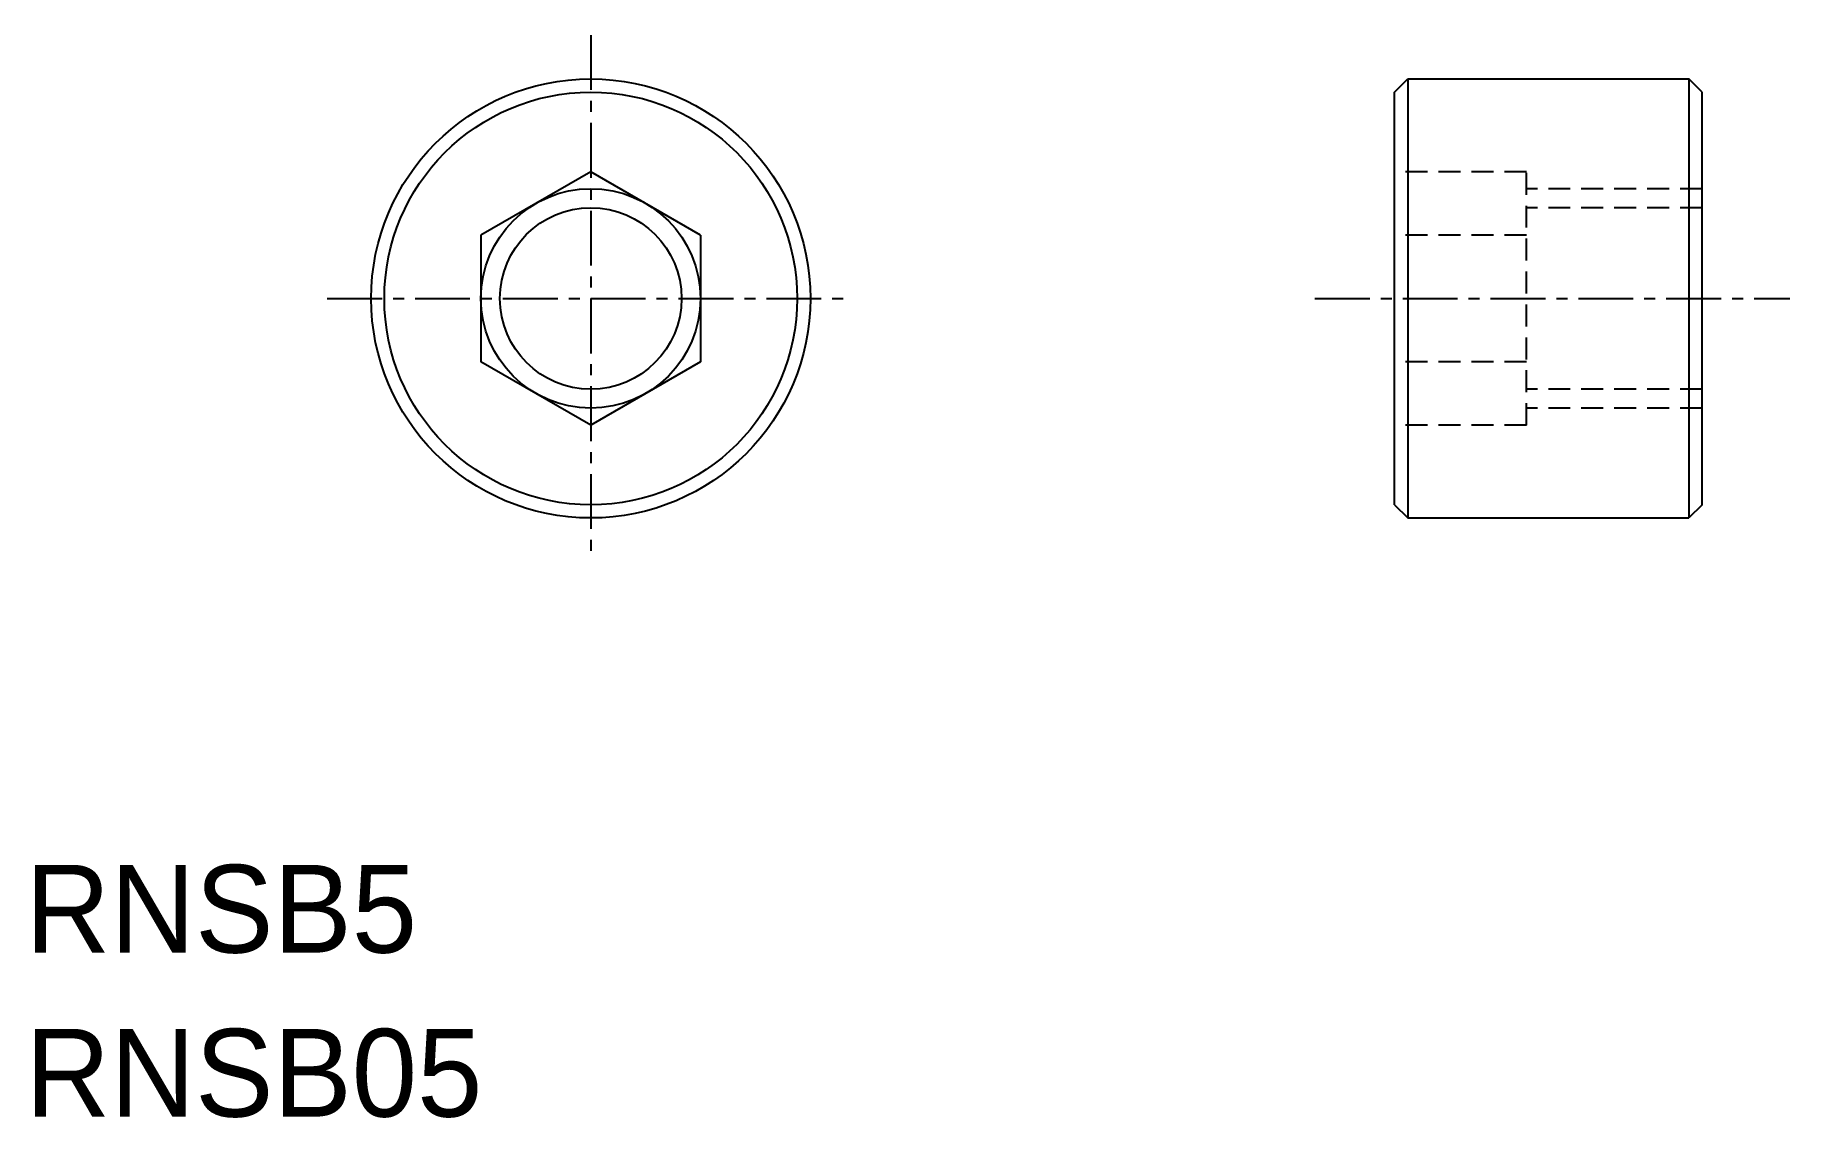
# Model space of a CAD drawing. Extents: x 296.2 to 336.1, y 30.3 to 55.
import ezdxf

# ---------------------------------------------------------------- set-up
doc = ezdxf.new("R2010")
doc.units = 0
doc.linetypes.add('CENTER', pattern=[2, 1.25, -0.25, 0.25, -0.25])
doc.linetypes.add('DASHED', pattern=[0.75, 0.5, -0.25])
doc.layers.get('0').update_dxf_attribs({"linetype": 'CONTINUOUS'})
doc.layers.add('CENTER', color=1, linetype='CENTER')

msp = doc.modelspace()

# ---------------------------------------------------------------- linework, layer by layer
at = {"color": 7, "linetype": 'CONTINUOUS'}
for p, q in [((327.111, 53.654), (327.411, 53.954)), ((327.411, 53.954), (327.411, 43.954)), ((327.411, 53.954), (333.811, 53.954)), ((333.811, 53.954), (333.811, 43.954)), ((334.111, 53.654), (333.811, 53.954)), ((327.111, 44.254), (327.111, 53.654)), ((334.111, 44.254), (334.111, 53.654)), ((308.806, 51.841), (306.306, 50.398)), ((311.306, 50.398), (308.806, 51.841)), ((306.306, 50.398), (306.306, 47.511)), ((311.306, 50.398), (311.306, 47.511)), ((308.806, 46.067), (306.306, 47.511)), ((311.306, 47.511), (308.806, 46.067)), ((327.111, 44.254), (327.411, 43.954)), ((327.411, 43.954), (333.811, 43.954)), ((334.111, 44.254), (333.811, 43.954))]:
    msp.add_line(p, q, dxfattribs=at)
at = {"color": 3, "linetype": 'DASHED'}
for p, q in [((330.111, 51.841), (327.111, 51.841)), ((330.111, 46.067), (330.111, 51.841)), ((334.111, 51.454), (330.111, 51.454)), ((334.111, 51.021), (330.111, 51.021)), ((330.111, 50.398), (327.111, 50.398)), ((334.111, 48.954), (334.111, 48.954)), ((330.111, 47.511), (327.111, 47.511)), ((334.111, 46.887), (330.111, 46.887)), ((334.111, 46.454), (330.111, 46.454)), ((334.111, 46.645), (334.111, 46.645)), ((330.111, 46.067), (327.111, 46.067))]:
    msp.add_line(p, q, dxfattribs=at)
at = {"color": 7, "linetype": 'CONTINUOUS'}
for radius in [5, 4.7, 2.067]:
    msp.add_circle((308.806, 48.954), radius, dxfattribs=at)
at = {"color": 3, "linetype": 'CONTINUOUS'}
msp.add_circle((308.806, 48.954), 2.5, dxfattribs=at)
at = {"layer": 'CENTER', "color": 1, "linetype": 'CENTER'}
for p, q in [((308.806, 54.954), (308.806, 42.954)), ((302.806, 48.954), (314.806, 48.954)), ((325.294, 48.954), (336.111, 48.954))]:
    msp.add_line(p, q, dxfattribs=at)

# ---------------------------------------------------------------- texts
at = {"color": 7, "linetype": 'CONTINUOUS'}
for s, p in [('RNSB5', (295.934, 34.051)), ('RNSB05', (295.934, 30.315))]:
    msp.add_text(s, height=2, dxfattribs=at).set_placement(p)

doc.saveas('drawing.dxf')
